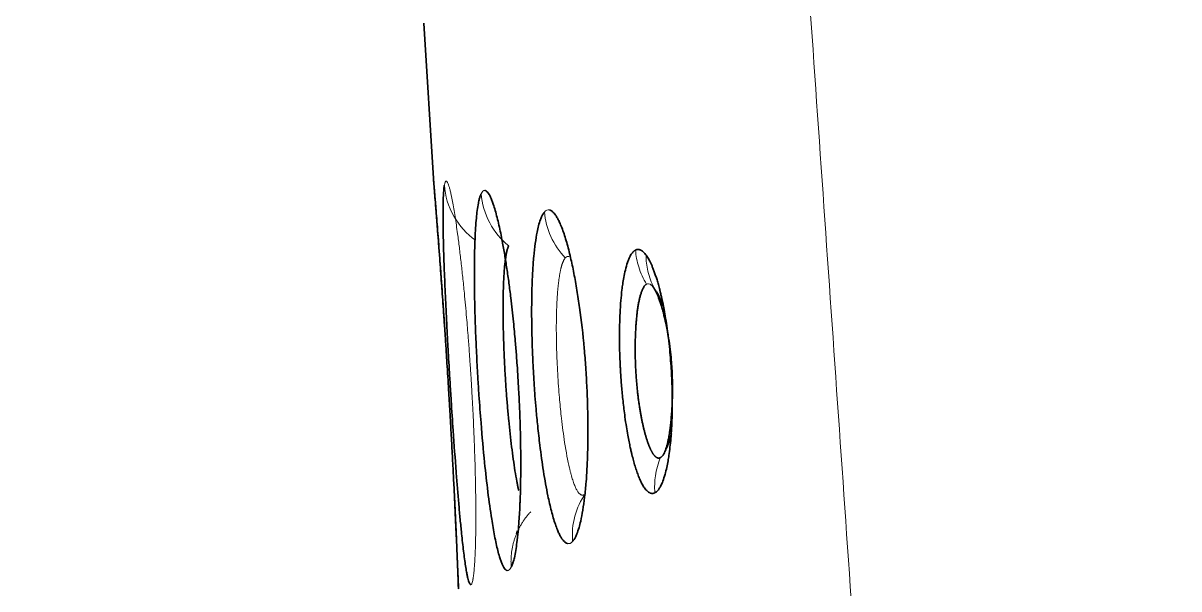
# Model space of a CAD drawing. Header units: inches. Extents: x -1096 to 3103, y -191 to 3207.
# Drawn here: x 3075.02 to 3082.67, y 1524.99 to 1528.74 of the extents above; entities that cross this region are included whole.
import ezdxf

# ---------------------------------------------------------------- set-up
doc = ezdxf.new("R2010")
doc.units = ezdxf.units.IN

msp = doc.modelspace()

# ---------------------------------------------------------------- linework, layer by layer
at = {"lineweight": 35}
for p, q in [((3077.6702, 1528.736), (3077.733, 1527.709)), ((3078.283, 1525.3574), (3078.2896, 1525.3773)), ((3077.8994, 1524.9931), (3077.8981, 1525.0225))]:
    msp.add_line(p, q, dxfattribs=at)
for start, end in [(23.29483, 28.17426), (338.99795, 343.83203)]:
    msp.add_arc((3078.1071, 1526.3688), 1.25, start, end, dxfattribs=at)
at = {"lineweight": 13}
for points, knots in [([(3082.665, 1493.7042), (3082.6004, 1494.6346), (3082.4711, 1496.4949), (3082.2773, 1499.2845), (3082.0837, 1502.0724), (3081.8901, 1504.8587), (3081.6967, 1507.6432), (3081.5035, 1510.4261), (3081.3103, 1513.2073), (3081.1174, 1515.9868), (3080.9245, 1518.7646), (3080.7318, 1521.5408), (3080.5392, 1524.3152), (3080.3468, 1527.088), (3080.1545, 1529.8591), (3079.9623, 1532.6286), (3079.7703, 1535.3963), (3079.5785, 1538.1624), (3079.3867, 1540.9268), (3079.1952, 1543.6895), (3079.0037, 1546.4505), (3078.8124, 1549.2098), (3078.6213, 1551.9675), (3078.4303, 1554.7235), (3078.2395, 1557.4778), (3078.0488, 1560.2304), (3077.8583, 1562.9813), (3077.6679, 1565.7306), (3077.4776, 1568.4781), (3077.2876, 1571.224), (3077.0976, 1573.9683), (3076.9079, 1576.7108), (3076.7183, 1579.4516), (3076.5288, 1582.1908), (3076.3395, 1584.9283), (3076.1504, 1587.6641), (3075.9614, 1590.3983), (3075.7726, 1593.1307), (3075.5839, 1595.8615), (3075.3954, 1598.5906), (3075.2071, 1601.318), (3075.0816, 1603.1357), (3075.0189, 1604.0443)], [0, 0, 0, 0, 0.025296, 0.050577, 0.075843, 0.101093, 0.126328, 0.151549, 0.176754, 0.201943, 0.227118, 0.252277, 0.277422, 0.302551, 0.327664, 0.352763, 0.377847, 0.402915, 0.427968, 0.453006, 0.478029, 0.503036, 0.528029, 0.553006, 0.577968, 0.602915, 0.627846, 0.652763, 0.677664, 0.70255, 0.727421, 0.752277, 0.777118, 0.801943, 0.826753, 0.851548, 0.876328, 0.901093, 0.925842, 0.950577, 0.975296, 1, 1, 1, 1]), ([(3077.8056, 1527.6642), (3077.8107, 1527.5943), (3077.853, 1527.4512), (3077.9549, 1527.3409), (3078.0112, 1527.3004)], [0, 0, 0, 0, 0.506112, 1, 1, 1, 1]), ([(3077.9933, 1525.0481), (3077.9936, 1525.0494), (3077.9942, 1525.0524), (3077.9951, 1525.0574), (3077.9962, 1525.0636), (3077.9974, 1525.0711), (3077.9987, 1525.0801), (3078, 1525.0909), (3078.0014, 1525.1037), (3078.0039, 1525.1284), (3078.0068, 1525.1673), (3078.0098, 1525.2278), (3078.012, 1525.2937), (3078.0133, 1525.3621), (3078.0139, 1525.4234), (3078.014, 1525.4747), (3078.0139, 1525.5139), (3078.0138, 1525.5394), (3078.0135, 1525.5768), (3078.0129, 1525.6311), (3078.0115, 1525.7086), (3078.0096, 1525.7849), (3078.0075, 1525.859), (3078.005, 1525.9305), (3078.0024, 1525.9988), (3077.9996, 1526.0635), (3077.9968, 1526.1245), (3077.994, 1526.1814), (3077.9913, 1526.2341), (3077.9886, 1526.2824), (3077.9861, 1526.3263), (3077.9837, 1526.3656), (3077.9815, 1526.4004), (3077.9796, 1526.4307), (3077.9779, 1526.4564), (3077.9753, 1526.4954), (3077.9708, 1526.5606), (3077.9631, 1526.6643), (3077.9519, 1526.7999), (3077.9396, 1526.9344), (3077.9273, 1527.0561), (3077.9162, 1527.157), (3077.9048, 1527.2532), (3077.8943, 1527.334), (3077.8849, 1527.4013), (3077.8765, 1527.4574), (3077.868, 1527.5101), (3077.8593, 1527.5583), (3077.8515, 1527.597), (3077.8447, 1527.6269), (3077.8387, 1527.6493), (3077.8333, 1527.6662), (3077.8287, 1527.6777), (3077.8249, 1527.6847), (3077.822, 1527.6885), (3077.8198, 1527.6903), (3077.8186, 1527.6907), (3077.818, 1527.6909)], [0, 0, 0, 0, 0.004871, 0.010578, 0.01712, 0.024496, 0.032707, 0.04175, 0.051625, 0.062329, 0.094589, 0.123218, 0.15516, 0.18238, 0.204891, 0.222679, 0.235716, 0.243991, 0.247499, 0.271695, 0.294713, 0.316538, 0.337157, 0.356565, 0.37478, 0.391814, 0.407679, 0.422379, 0.435915, 0.448289, 0.459502, 0.469554, 0.478448, 0.486184, 0.492762, 0.498184, 0.516133, 0.543052, 0.578986, 0.624001, 0.654391, 0.6855, 0.717302, 0.749771, 0.772746, 0.796758, 0.821822, 0.847959, 0.875186, 0.895512, 0.916051, 0.936799, 0.954889, 0.970256, 0.9829, 0.992817, 1, 1, 1, 1]), ([(3078.0489, 1527.607), (3078.0542, 1527.5421), (3078.0922, 1527.4097), (3078.1812, 1527.3034), (3078.2314, 1527.2623)], [0, 0, 0, 0, 0.504387, 1, 1, 1, 1]), ([(3078.6057, 1527.1827), (3078.5668, 1527.2235), (3078.5013, 1527.3199), (3078.4725, 1527.4319), (3078.4677, 1527.4863)], [0, 0, 0, 0, 0.50542, 1, 1, 1, 1]), ([(3078.6057, 1527.1827), (3078.605, 1527.1819), (3078.6036, 1527.1803), (3078.6016, 1527.1775), (3078.5997, 1527.1745), (3078.5977, 1527.1712), (3078.5958, 1527.1677), (3078.5939, 1527.1638), (3078.592, 1527.1597), (3078.5902, 1527.1554), (3078.5883, 1527.1508), (3078.5866, 1527.1459), (3078.5848, 1527.1407), (3078.5831, 1527.1353), (3078.5814, 1527.1296), (3078.5797, 1527.1236), (3078.5781, 1527.1174), (3078.5765, 1527.111), (3078.575, 1527.1042), (3078.5734, 1527.0972), (3078.572, 1527.09), (3078.5705, 1527.0825), (3078.5691, 1527.0747), (3078.5677, 1527.0667), (3078.5664, 1527.0584), (3078.5651, 1527.0499), (3078.5638, 1527.0412), (3078.5626, 1527.0322), (3078.5614, 1527.023), (3078.5603, 1527.0135), (3078.5592, 1527.0038), (3078.5581, 1526.9939), (3078.5571, 1526.9837), (3078.5562, 1526.9733), (3078.5552, 1526.9627), (3078.5543, 1526.9519), (3078.5535, 1526.9409), (3078.5527, 1526.9296), (3078.552, 1526.9181), (3078.5513, 1526.9065), (3078.5506, 1526.8946), (3078.5484, 1526.8511), (3078.546, 1526.7672), (3078.5465, 1526.6313), (3078.5515, 1526.4767), (3078.5594, 1526.344), (3078.5695, 1526.2243), (3078.5819, 1526.1035), (3078.6028, 1525.9437), (3078.6237, 1525.8317), (3078.6389, 1525.7699), (3078.6443, 1525.7496), (3078.6496, 1525.7307), (3078.6549, 1525.7134), (3078.6602, 1525.6976), (3078.6655, 1525.6832), (3078.6707, 1525.6702), (3078.6759, 1525.6587), (3078.6811, 1525.6486), (3078.6861, 1525.6398), (3078.6911, 1525.6323), (3078.6961, 1525.6262), (3078.7009, 1525.6212), (3078.7057, 1525.6175), (3078.7104, 1525.6149), (3078.715, 1525.6135), (3078.7196, 1525.6132), (3078.724, 1525.6138), (3078.7269, 1525.6151), (3078.7283, 1525.6157)], [0, 0, 0, 0, 0.005972, 0.011955, 0.017951, 0.02396, 0.02998, 0.036012, 0.042055, 0.048111, 0.054177, 0.060255, 0.066344, 0.072444, 0.078555, 0.084677, 0.09081, 0.096952, 0.103106, 0.109269, 0.115443, 0.121626, 0.127819, 0.134022, 0.140234, 0.146455, 0.152686, 0.158926, 0.165175, 0.171432, 0.177698, 0.183972, 0.190255, 0.196546, 0.202844, 0.209151, 0.215465, 0.221787, 0.228116, 0.234452, 0.240795, 0.247145, 0.303261, 0.364171, 0.429645, 0.499403, 0.528824, 0.581401, 0.656184, 0.751772, 0.766496, 0.781024, 0.795358, 0.809499, 0.823451, 0.837216, 0.850794, 0.86419, 0.877403, 0.890438, 0.903295, 0.915977, 0.928485, 0.940822, 0.952989, 0.964989, 0.976822, 0.988492, 1, 1, 1, 1]), ([(3079.07, 1527.2344), (3079.073, 1527.197), (3079.0882, 1527.1177), (3079.1219, 1527.0439), (3079.1436, 1527.0084)], [0, 0, 0, 0, 0.474729, 1, 1, 1, 1]), ([(3079.1404, 1527.201), (3079.1401, 1527.1651), (3079.1482, 1527.0891), (3079.1751, 1527.0185), (3079.1935, 1526.9845)], [0, 0, 0, 0, 0.475307, 1, 1, 1, 1]), ([(3079.1984, 1525.6289), (3079.1954, 1525.6661), (3079.1978, 1525.7465), (3079.2193, 1525.8237), (3079.2352, 1525.8616)], [0, 0, 0, 0, 0.47368, 1, 1, 1, 1]), ([(3078.7388, 1525.624), (3078.7076, 1525.5794), (3078.6834, 1525.5278), (3078.6544, 1525.4191), (3078.6496, 1525.3619), (3078.6542, 1525.307)], [0, 0, 0, 0, 0.5, 0.5, 1, 1, 1, 1]), ([(3078.248, 1525.1358), (3078.2478, 1525.1396), (3078.2472, 1525.1471), (3078.2468, 1525.1583), (3078.2465, 1525.1697), (3078.2466, 1525.1811), (3078.2469, 1525.1925), (3078.2475, 1525.2039), (3078.2483, 1525.2154), (3078.2495, 1525.2268), (3078.2508, 1525.2383), (3078.2525, 1525.2497), (3078.2544, 1525.2611), (3078.2566, 1525.2724), (3078.2591, 1525.2838), (3078.2619, 1525.295), (3078.2649, 1525.3062), (3078.2682, 1525.3173), (3078.2718, 1525.3284), (3078.2756, 1525.3393), (3078.2798, 1525.3501), (3078.2841, 1525.3608), (3078.2888, 1525.3715), (3078.2937, 1525.3819), (3078.2988, 1525.3923), (3078.3042, 1525.4025), (3078.3098, 1525.4125), (3078.3157, 1525.4224), (3078.3217, 1525.4322), (3078.328, 1525.4417), (3078.3345, 1525.4511), (3078.3411, 1525.4604), (3078.348, 1525.4694), (3078.355, 1525.4782), (3078.3623, 1525.4868), (3078.3697, 1525.4953), (3078.3747, 1525.5007), (3078.3773, 1525.5034)], [0, 0, 0, 0, 0.027908, 0.055946, 0.084105, 0.112377, 0.140752, 0.16922, 0.197774, 0.226402, 0.255097, 0.283849, 0.31265, 0.341491, 0.370364, 0.399263, 0.428179, 0.457105, 0.486037, 0.514968, 0.543893, 0.572806, 0.601702, 0.630574, 0.659415, 0.688216, 0.716971, 0.745671, 0.774306, 0.802869, 0.83135, 0.85974, 0.888029, 0.916209, 0.94427, 0.972204, 1, 1, 1, 1])]:
    msp.add_open_spline(points, degree=3, knots=knots, dxfattribs=at)
at = {"lineweight": 35}
for points, knots in [([(3077.8981, 1525.0225), (3077.8981, 1525.0239), (3077.898, 1525.0269), (3077.8977, 1525.0322), (3077.8975, 1525.0387), (3077.8972, 1525.0466), (3077.8968, 1525.056), (3077.8964, 1525.0672), (3077.8958, 1525.0805), (3077.8948, 1525.1061), (3077.8932, 1525.1464), (3077.8906, 1525.2092), (3077.8876, 1525.2778), (3077.8845, 1525.3494), (3077.8816, 1525.4132), (3077.8791, 1525.4659), (3077.8773, 1525.5054), (3077.8761, 1525.5301), (3077.8746, 1525.5606), (3077.8726, 1525.6027), (3077.8696, 1525.6633), (3077.8664, 1525.7258), (3077.8631, 1525.79), (3077.8597, 1525.8555), (3077.8561, 1525.9223), (3077.8524, 1525.9903), (3077.8479, 1526.0711), (3077.8418, 1526.1767), (3077.8334, 1526.3194), (3077.8253, 1526.4513), (3077.8177, 1526.5702), (3077.8108, 1526.6762), (3077.8015, 1526.8132), (3077.792, 1526.9488), (3077.7831, 1527.0718), (3077.7755, 1527.1739), (3077.7682, 1527.2711), (3077.7619, 1527.3526), (3077.7566, 1527.4204), (3077.7521, 1527.4769), (3077.7479, 1527.5299), (3077.744, 1527.5782), (3077.7409, 1527.617), (3077.7384, 1527.6468), (3077.7366, 1527.669), (3077.7352, 1527.6857), (3077.7343, 1527.6969), (3077.7337, 1527.7036), (3077.7334, 1527.707), (3077.7333, 1527.7086), (3077.7332, 1527.7089), (3077.7332, 1527.709)], [0, 0, 0, 0, 0.004851, 0.010544, 0.017077, 0.024451, 0.032664, 0.041716, 0.051605, 0.062329, 0.094554, 0.123216, 0.155817, 0.183478, 0.20621, 0.223998, 0.236815, 0.244647, 0.247492, 0.265422, 0.283346, 0.301256, 0.319144, 0.336999, 0.354814, 0.372597, 0.390528, 0.417453, 0.453346, 0.498174, 0.516577, 0.543646, 0.579428, 0.623988, 0.65447, 0.68561, 0.717381, 0.749756, 0.77274, 0.796758, 0.821822, 0.847956, 0.875175, 0.895509, 0.91605, 0.936793, 0.954918, 0.970304, 0.982949, 0.99285, 1, 1, 1, 1]), ([(3077.7356, 1527.6797), (3077.7357, 1527.6781), (3077.736, 1527.6746), (3077.7365, 1527.6684), (3077.7372, 1527.6606), (3077.738, 1527.6508), (3077.739, 1527.6388), (3077.7402, 1527.6242), (3077.7424, 1527.5976), (3077.7458, 1527.5567), (3077.7507, 1527.4954), (3077.7562, 1527.4259), (3077.7625, 1527.3459), (3077.7693, 1527.2578), (3077.776, 1527.1684), (3077.7825, 1527.0796), (3077.7887, 1526.9935), (3077.7951, 1526.904), (3077.8015, 1526.8118), (3077.8058, 1526.7488), (3077.8079, 1526.717), (3077.8079, 1526.717)], [0, 0, 0, 0, 0.01474, 0.032524, 0.05335, 0.077215, 0.104113, 0.134035, 0.166969, 0.253286, 0.330229, 0.413836, 0.497304, 0.580625, 0.663808, 0.731272, 0.798592, 0.865811, 0.932943, 0.999989, 1, 1, 1, 1]), ([(3077.8056, 1527.6642), (3077.8054, 1527.6627), (3077.8049, 1527.6593), (3077.804, 1527.6534), (3077.8031, 1527.646), (3077.8021, 1527.6366), (3077.8011, 1527.6251), (3077.8001, 1527.6111), (3077.7986, 1527.5855), (3077.7973, 1527.5459), (3077.7966, 1527.4864), (3077.7968, 1527.4188), (3077.798, 1527.3409), (3077.8001, 1527.255), (3077.8028, 1527.1675), (3077.806, 1527.0807), (3077.8095, 1526.9964), (3077.8134, 1526.9087), (3077.8177, 1526.8184), (3077.8215, 1526.744), (3077.8247, 1526.6816), (3077.8277, 1526.6264), (3077.8317, 1526.5539), (3077.8369, 1526.4641), (3077.8433, 1526.3569), (3077.8523, 1526.2127), (3077.8658, 1526.0091), (3077.8798, 1525.8164), (3077.892, 1525.6613), (3077.9005, 1525.5604), (3077.9092, 1525.463), (3077.9172, 1525.3809), (3077.9244, 1525.3125), (3077.9309, 1525.2557), (3077.9375, 1525.2028), (3077.9443, 1525.1546), (3077.9505, 1525.1159), (3077.9561, 1525.0858), (3077.9611, 1525.0633), (3077.9658, 1525.0463), (3077.9699, 1525.0348), (3077.9733, 1525.0277), (3077.976, 1525.0239), (3077.9781, 1525.022), (3077.9794, 1525.0215), (3077.9799, 1525.0213)], [0, 0, 0, 0, 0.005494, 0.012115, 0.01986, 0.028729, 0.03872, 0.049829, 0.062052, 0.094151, 0.122729, 0.153801, 0.184823, 0.215792, 0.246711, 0.271794, 0.29682, 0.321805, 0.346754, 0.371667, 0.381839, 0.396331, 0.415138, 0.438248, 0.465644, 0.497302, 0.548712, 0.623102, 0.653082, 0.684066, 0.71606, 0.749093, 0.772387, 0.796618, 0.821777, 0.847855, 0.874829, 0.895219, 0.915809, 0.936603, 0.954502, 0.96979, 0.982469, 0.99254, 1, 1, 1, 1]), ([(3078.248, 1525.1358), (3078.2487, 1525.1372), (3078.2502, 1525.1402), (3078.2525, 1525.1457), (3078.2552, 1525.1525), (3078.2582, 1525.161), (3078.2615, 1525.1714), (3078.2651, 1525.1842), (3078.2709, 1525.2077), (3078.2781, 1525.2442), (3078.2865, 1525.3016), (3078.2936, 1525.3663), (3078.2993, 1525.4354), (3078.3031, 1525.4961), (3078.3055, 1525.545), (3078.3069, 1525.5798), (3078.3084, 1525.6223), (3078.3099, 1525.6793), (3078.3111, 1525.7585), (3078.3113, 1525.841), (3078.3106, 1525.9261), (3078.3091, 1526.0067), (3078.3068, 1526.0918), (3078.3033, 1526.191), (3078.2971, 1526.3215), (3078.2897, 1526.4395), (3078.282, 1526.5457), (3078.2741, 1526.6423), (3078.2619, 1526.7721), (3078.2476, 1526.9013), (3078.2328, 1527.018), (3078.2192, 1527.1137), (3078.2047, 1527.2055), (3078.1909, 1527.2828), (3078.1782, 1527.3473), (3078.1666, 1527.401), (3078.1545, 1527.4515), (3078.142, 1527.4979), (3078.1303, 1527.5352), (3078.1197, 1527.5643), (3078.1103, 1527.5863), (3078.1014, 1527.603), (3078.0935, 1527.6145), (3078.087, 1527.6217), (3078.0818, 1527.6259), (3078.0777, 1527.628), (3078.0754, 1527.6287), (3078.0744, 1527.629)], [0, 0, 0, 0, 0.005679, 0.012434, 0.020265, 0.029172, 0.039152, 0.050205, 0.062327, 0.094652, 0.123214, 0.158, 0.187168, 0.210728, 0.228653, 0.240913, 0.247497, 0.272601, 0.297685, 0.322728, 0.347701, 0.372604, 0.391847, 0.41921, 0.454671, 0.498201, 0.514895, 0.541397, 0.577751, 0.624024, 0.654257, 0.685314, 0.71717, 0.749799, 0.77284, 0.796886, 0.821949, 0.848052, 0.87521, 0.895528, 0.916063, 0.936811, 0.954812, 0.970135, 0.982776, 0.992733, 1, 1, 1, 1]), ([(3078.0489, 1527.607), (3078.0483, 1527.6056), (3078.047, 1527.6026), (3078.0449, 1527.5973), (3078.0425, 1527.5906), (3078.0398, 1527.5822), (3078.0369, 1527.5718), (3078.0338, 1527.5591), (3078.029, 1527.5357), (3078.0232, 1527.4995), (3078.0171, 1527.4446), (3078.0122, 1527.3821), (3078.0084, 1527.3097), (3078.0058, 1527.2297), (3078.0044, 1527.1422), (3078.0042, 1527.0479), (3078.0053, 1526.9476), (3078.0075, 1526.8428), (3078.01, 1526.7582), (3078.0124, 1526.6916), (3078.0145, 1526.6388), (3078.0176, 1526.5703), (3078.0218, 1526.486), (3078.0274, 1526.3858), (3078.0359, 1526.2515), (3078.05, 1526.0598), (3078.0697, 1525.8412), (3078.0937, 1525.6274), (3078.1131, 1525.4884), (3078.1282, 1525.3968), (3078.1382, 1525.3424), (3078.1486, 1525.2917), (3078.1594, 1525.2454), (3078.1696, 1525.2081), (3078.1791, 1525.1789), (3078.1877, 1525.1568), (3078.1958, 1525.1401), (3078.2032, 1525.1285), (3078.2093, 1525.1212), (3078.2144, 1525.117), (3078.2184, 1525.1148), (3078.2207, 1525.1141), (3078.2217, 1525.1138)], [0, 0, 0, 0, 0.005535, 0.012183, 0.019942, 0.028811, 0.038788, 0.049871, 0.062054, 0.094209, 0.122734, 0.153803, 0.184827, 0.215802, 0.246733, 0.278099, 0.30937, 0.340568, 0.371697, 0.382255, 0.396981, 0.415868, 0.438907, 0.466079, 0.497361, 0.548022, 0.623188, 0.68393, 0.749069, 0.772479, 0.79677, 0.821932, 0.847957, 0.874823, 0.895203, 0.915794, 0.936601, 0.954404, 0.969644, 0.982324, 0.992443, 1, 1, 1, 1]), ([(3078.4677, 1527.4863), (3078.4668, 1527.4852), (3078.4649, 1527.4829), (3078.4619, 1527.4788), (3078.4584, 1527.4735), (3078.4545, 1527.4668), (3078.4503, 1527.4584), (3078.4457, 1527.4481), (3078.4382, 1527.429), (3078.429, 1527.399), (3078.4175, 1527.3477), (3078.4066, 1527.2812), (3078.3969, 1527.1943), (3078.3912, 1527.1166), (3078.3878, 1527.0511), (3078.3856, 1526.9957), (3078.3836, 1526.9164), (3078.3829, 1526.829), (3078.3837, 1526.7284), (3078.3862, 1526.6204), (3078.3914, 1526.4858), (3078.3983, 1526.3666), (3078.4057, 1526.2632), (3078.413, 1526.1736), (3078.4235, 1526.0632), (3078.4393, 1525.9237), (3078.4615, 1525.7643), (3078.4839, 1525.6396), (3078.502, 1525.5568), (3078.514, 1525.5075), (3078.5266, 1525.4614), (3078.54, 1525.4192), (3078.5527, 1525.3849), (3078.5646, 1525.3578), (3078.5755, 1525.337), (3078.5859, 1525.3209), (3078.5953, 1525.3095), (3078.6033, 1525.3021), (3078.6099, 1525.2974), (3078.6152, 1525.2947), (3078.6183, 1525.2937), (3078.6196, 1525.2932)], [0, 0, 0, 0, 0.005607, 0.012302, 0.020083, 0.028949, 0.0389, 0.049931, 0.062039, 0.09429, 0.122704, 0.164093, 0.205413, 0.246661, 0.2615, 0.282312, 0.30911, 0.346899, 0.371661, 0.408236, 0.450128, 0.497272, 0.518111, 0.546036, 0.581065, 0.623252, 0.683675, 0.749134, 0.772649, 0.796989, 0.822148, 0.848115, 0.87487, 0.895219, 0.915802, 0.936626, 0.954273, 0.969433, 0.982108, 0.992297, 1, 1, 1, 1]), ([(3078.6542, 1525.307), (3078.6551, 1525.3081), (3078.6571, 1525.3104), (3078.6604, 1525.3147), (3078.6641, 1525.3201), (3078.6682, 1525.3269), (3078.6728, 1525.3353), (3078.6777, 1525.3456), (3078.6859, 1525.3648), (3078.6961, 1525.395), (3078.7145, 1525.4669), (3078.7309, 1525.5674), (3078.7431, 1525.6915), (3078.7492, 1525.7832), (3078.7531, 1525.8705), (3078.7553, 1525.962), (3078.7558, 1526.0459), (3078.7551, 1526.1283), (3078.7532, 1526.2165), (3078.7489, 1526.3296), (3078.7415, 1526.4556), (3078.7273, 1526.6364), (3078.7075, 1526.8099), (3078.683, 1526.9717), (3078.6629, 1527.0837), (3078.6442, 1527.1713), (3078.628, 1527.2375), (3078.6147, 1527.2862), (3078.6007, 1527.3321), (3078.586, 1527.3744), (3078.5721, 1527.4089), (3078.5592, 1527.436), (3078.5476, 1527.4566), (3078.5366, 1527.4727), (3078.5267, 1527.4841), (3078.5184, 1527.4915), (3078.5116, 1527.496), (3078.5063, 1527.4986), (3078.5033, 1527.4996), (3078.502, 1527.5001)], [0, 0, 0, 0, 0.005759, 0.012569, 0.020429, 0.029339, 0.039298, 0.050303, 0.062353, 0.094825, 0.123265, 0.204929, 0.247428, 0.278823, 0.310177, 0.341444, 0.372596, 0.393012, 0.420777, 0.455872, 0.498271, 0.537025, 0.623967, 0.664109, 0.706062, 0.749764, 0.772822, 0.796879, 0.82195, 0.848056, 0.875213, 0.895506, 0.916041, 0.936812, 0.954675, 0.969928, 0.982569, 0.992595, 1, 1, 1, 1]), ([(3078.2973, 1525.6439), (3078.297, 1525.6457), (3078.2961, 1525.6496), (3078.2948, 1525.6558), (3078.2934, 1525.6625), (3078.292, 1525.6693), (3078.2906, 1525.6761), (3078.2893, 1525.6831), (3078.2879, 1525.6901), (3078.2866, 1525.6971), (3078.2815, 1525.7237), (3078.273, 1525.7729), (3078.2614, 1525.8499), (3078.2506, 1525.932), (3078.2406, 1526.0179), (3078.2315, 1526.1067), (3078.2232, 1526.1971), (3078.2155, 1526.2916), (3078.2085, 1526.3954), (3078.2021, 1526.5133), (3078.197, 1526.6452), (3078.1939, 1526.7865), (3078.1941, 1526.8858), (3078.1952, 1526.9447), (3078.1957, 1526.9667), (3078.1964, 1526.9881), (3078.1971, 1527.0088), (3078.198, 1527.029), (3078.1989, 1527.0484), (3078.2, 1527.0672), (3078.2012, 1527.0853), (3078.2024, 1527.1027), (3078.2038, 1527.1193), (3078.2053, 1527.1352), (3078.2069, 1527.1504), (3078.2086, 1527.1648), (3078.2104, 1527.1784), (3078.2123, 1527.1912), (3078.2144, 1527.2031), (3078.2165, 1527.2143), (3078.2187, 1527.2246), (3078.221, 1527.234), (3078.2235, 1527.2425), (3078.226, 1527.2501), (3078.2286, 1527.2568), (3078.2304, 1527.2605), (3078.2314, 1527.2623)], [0, 0, 0, 0, 0.004392, 0.009829, 0.015234, 0.020607, 0.025948, 0.031257, 0.036534, 0.041778, 0.046991, 0.095014, 0.142269, 0.188798, 0.234611, 0.279697, 0.324065, 0.367755, 0.415753, 0.471742, 0.535672, 0.607391, 0.68672, 0.700326, 0.71393, 0.727533, 0.741135, 0.754737, 0.768339, 0.781941, 0.795544, 0.809146, 0.822748, 0.83635, 0.849952, 0.863555, 0.877163, 0.890776, 0.904398, 0.918032, 0.931678, 0.945335, 0.958998, 0.972665, 0.986333, 1, 1, 1, 1]), ([(3079.1038, 1527.2347), (3079.1028, 1527.2352), (3079.1007, 1527.236), (3079.0977, 1527.237), (3079.0947, 1527.2378), (3079.0918, 1527.2383), (3079.0889, 1527.2386), (3079.0861, 1527.2386), (3079.0833, 1527.2385), (3079.0805, 1527.2381), (3079.0778, 1527.2374), (3079.0752, 1527.2366), (3079.0725, 1527.2356), (3079.0708, 1527.2348), (3079.07, 1527.2344)], [0, 0, 0, 0, 0.087917, 0.174953, 0.261133, 0.346481, 0.43102, 0.514775, 0.597754, 0.67993, 0.761271, 0.841747, 0.921332, 1, 1, 1, 1]), ([(3079.1984, 1525.6289), (3079.1998, 1525.6296), (3079.2033, 1525.6315), (3079.2096, 1525.6359), (3079.2178, 1525.6436), (3079.2278, 1525.6566), (3079.2393, 1525.6766), (3079.2524, 1525.7071), (3079.2653, 1525.7473), (3079.2765, 1525.7933), (3079.2849, 1525.8361), (3079.2949, 1525.897), (3079.3055, 1525.9889), (3079.3116, 1526.0937), (3079.3137, 1526.1892), (3079.3138, 1526.2647), (3079.3118, 1526.3457), (3079.3085, 1526.4181), (3079.3042, 1526.4869), (3079.2982, 1526.5592), (3079.2901, 1526.6366), (3079.2804, 1526.7124), (3079.27, 1526.781), (3079.2599, 1526.838), (3079.2507, 1526.8848), (3079.2426, 1526.922), (3079.236, 1526.9504), (3079.2292, 1526.9778), (3079.2216, 1527.0061), (3079.2126, 1527.0368), (3079.2037, 1527.065), (3079.1948, 1527.0907), (3079.186, 1527.1139), (3079.1773, 1527.1348), (3079.1668, 1527.1577), (3079.1532, 1527.183), (3079.1389, 1527.2041), (3079.1264, 1527.2182), (3079.1173, 1527.2263), (3079.11, 1527.2314), (3079.1057, 1527.2337), (3079.1038, 1527.2347)], [0, 0, 0, 0, 0.008784, 0.022012, 0.039639, 0.061609, 0.087958, 0.118751, 0.157481, 0.190776, 0.218565, 0.240781, 0.300853, 0.366289, 0.389903, 0.429716, 0.465034, 0.493523, 0.521548, 0.55222, 0.585556, 0.621544, 0.652763, 0.680085, 0.70348, 0.722896, 0.738289, 0.749628, 0.76907, 0.788051, 0.806559, 0.824584, 0.842116, 0.859149, 0.875676, 0.903109, 0.936897, 0.957449, 0.974805, 0.988984, 1, 1, 1, 1]), ([(3079.07, 1527.2344), (3079.0687, 1527.2337), (3079.0659, 1527.232), (3079.0611, 1527.2287), (3079.0555, 1527.2238), (3079.049, 1527.2166), (3079.0418, 1527.2066), (3079.0339, 1527.193), (3079.0256, 1527.175), (3079.0148, 1527.1464), (3079.0034, 1527.1064), (3078.9931, 1527.0569), (3078.9858, 1527.0124), (3078.9791, 1526.9624), (3078.9728, 1526.8993), (3078.9672, 1526.8143), (3078.9646, 1526.7298), (3078.9641, 1526.6546), (3078.9647, 1526.5961), (3078.966, 1526.5454), (3078.9675, 1526.5028), (3078.9692, 1526.4686), (3078.9706, 1526.4428), (3078.9723, 1526.4139), (3078.9746, 1526.3782), (3078.9782, 1526.3322), (3078.9825, 1526.284), (3078.9875, 1526.234), (3078.9935, 1526.1824), (3079.0009, 1526.1255), (3079.0095, 1526.0676), (3079.0189, 1526.0128), (3079.0274, 1525.9676), (3079.035, 1525.9313), (3079.0412, 1525.9034), (3079.0482, 1525.8742), (3079.0566, 1525.8417), (3079.0673, 1525.8045), (3079.0788, 1525.7692), (3079.091, 1525.7361), (3079.1041, 1525.7057), (3079.1184, 1525.6779), (3079.132, 1525.6573), (3079.1439, 1525.6437), (3079.1526, 1525.636), (3079.1593, 1525.6314), (3079.1631, 1525.6294), (3079.1646, 1525.6286)], [0, 0, 0, 0, 0.007927, 0.018047, 0.030341, 0.044774, 0.061331, 0.080032, 0.100901, 0.123961, 0.165411, 0.200215, 0.228296, 0.249582, 0.288168, 0.330442, 0.376231, 0.405367, 0.430757, 0.452472, 0.470562, 0.485045, 0.495918, 0.503183, 0.521674, 0.541199, 0.561766, 0.583382, 0.606044, 0.629763, 0.659938, 0.686474, 0.70932, 0.72842, 0.743728, 0.755212, 0.778105, 0.801942, 0.826697, 0.85234, 0.878837, 0.907003, 0.938891, 0.960077, 0.977306, 0.990609, 1, 1, 1, 1]), ([(3079.2352, 1525.8616), (3079.2346, 1525.8613), (3079.2335, 1525.8607), (3079.2318, 1525.86), (3079.23, 1525.8594), (3079.2283, 1525.8589), (3079.2265, 1525.8586), (3079.2246, 1525.8584), (3079.2228, 1525.8584), (3079.2209, 1525.8585), (3079.219, 1525.8588), (3079.217, 1525.8592), (3079.2151, 1525.8599), (3079.2131, 1525.8607), (3079.211, 1525.8617), (3079.209, 1525.8628), (3079.2069, 1525.8642), (3079.2048, 1525.8657), (3079.2027, 1525.8675), (3079.2005, 1525.8694), (3079.1983, 1525.8716), (3079.1961, 1525.874), (3079.1939, 1525.8766), (3079.1916, 1525.8794), (3079.1893, 1525.8825), (3079.187, 1525.8857), (3079.1847, 1525.8892), (3079.1823, 1525.893), (3079.18, 1525.897), (3079.1776, 1525.9012), (3079.1752, 1525.9057), (3079.1727, 1525.9105), (3079.1703, 1525.9155), (3079.1678, 1525.9207), (3079.1654, 1525.9263), (3079.1629, 1525.932), (3079.1604, 1525.9381), (3079.1579, 1525.9444), (3079.1554, 1525.9511), (3079.1528, 1525.9579), (3079.1503, 1525.9651), (3079.1478, 1525.9726), (3079.1452, 1525.9803), (3079.1427, 1525.9883), (3079.1402, 1525.9966), (3079.1376, 1526.0052), (3079.1351, 1526.0141), (3079.1326, 1526.0233), (3079.13, 1526.0328), (3079.1275, 1526.0426), (3079.125, 1526.0526), (3079.1226, 1526.063), (3079.1201, 1526.0736), (3079.1177, 1526.0846), (3079.1152, 1526.0958), (3079.1128, 1526.1073), (3079.1105, 1526.1191), (3079.1081, 1526.1312), (3079.1058, 1526.1436), (3079.1035, 1526.1563), (3079.1013, 1526.1693), (3079.0991, 1526.1825), (3079.097, 1526.196), (3079.0949, 1526.2098), (3079.0928, 1526.2239), (3079.0908, 1526.2383), (3079.0889, 1526.2529), (3079.087, 1526.2678), (3079.0852, 1526.283), (3079.0835, 1526.2984), (3079.0818, 1526.314), (3079.0802, 1526.3299), (3079.0787, 1526.3461), (3079.0773, 1526.3624), (3079.076, 1526.3789), (3079.0747, 1526.3955), (3079.0736, 1526.4124), (3079.0726, 1526.4293), (3079.0717, 1526.4464), (3079.0709, 1526.4636), (3079.0701, 1526.4808), (3079.0695, 1526.4981), (3079.069, 1526.5154), (3079.0687, 1526.5328), (3079.0684, 1526.5501), (3079.0682, 1526.5674), (3079.0682, 1526.5848), (3079.0683, 1526.602), (3079.0685, 1526.6193), (3079.0688, 1526.6364), (3079.0692, 1526.6535), (3079.0698, 1526.6705), (3079.0705, 1526.6873), (3079.0713, 1526.704), (3079.0722, 1526.7206), (3079.0733, 1526.7369), (3079.0745, 1526.7531), (3079.0758, 1526.769), (3079.0772, 1526.7846), (3079.0788, 1526.8), (3079.0805, 1526.8151), (3079.0823, 1526.8298), (3079.0843, 1526.8442), (3079.0864, 1526.8582), (3079.0887, 1526.8718), (3079.091, 1526.8849), (3079.0936, 1526.8976), (3079.0962, 1526.9098), (3079.099, 1526.9215), (3079.1019, 1526.9326), (3079.105, 1526.9431), (3079.1082, 1526.953), (3079.1116, 1526.9623), (3079.1151, 1526.9709), (3079.1187, 1526.9787), (3079.1225, 1526.9858), (3079.1264, 1526.9921), (3079.1305, 1526.9976), (3079.1347, 1527.0021), (3079.1391, 1527.0059), (3079.1421, 1527.0076), (3079.1436, 1527.0084)], [0, 0, 0, 0, 0.004476, 0.009018, 0.013626, 0.018299, 0.023035, 0.027833, 0.032691, 0.037608, 0.042586, 0.047626, 0.052727, 0.057891, 0.06312, 0.068414, 0.073774, 0.0792, 0.084693, 0.090253, 0.09588, 0.101575, 0.107339, 0.113172, 0.119073, 0.125044, 0.131084, 0.137195, 0.143376, 0.149627, 0.155949, 0.162342, 0.168806, 0.175341, 0.181947, 0.188624, 0.195373, 0.202193, 0.209084, 0.216045, 0.223077, 0.230179, 0.237352, 0.244593, 0.251904, 0.259283, 0.266731, 0.274245, 0.281827, 0.289475, 0.297189, 0.304967, 0.31281, 0.320716, 0.328685, 0.336716, 0.344809, 0.352963, 0.361178, 0.369453, 0.377788, 0.386184, 0.394641, 0.40316, 0.411743, 0.420391, 0.429107, 0.437893, 0.446751, 0.45568, 0.464679, 0.473746, 0.482881, 0.492083, 0.501352, 0.510687, 0.520089, 0.529556, 0.539088, 0.548684, 0.558341, 0.568057, 0.577832, 0.58767, 0.597575, 0.607547, 0.617591, 0.627709, 0.637901, 0.648169, 0.658512, 0.66893, 0.679421, 0.689987, 0.700624, 0.711332, 0.722111, 0.732957, 0.74387, 0.754848, 0.76589, 0.776994, 0.788158, 0.799382, 0.810665, 0.822005, 0.833402, 0.844856, 0.856367, 0.867937, 0.879566, 0.891257, 0.903011, 0.914832, 0.926724, 0.93869, 0.95074, 0.962889, 0.975155, 0.987533, 1, 1, 1, 1]), ([(3079.1701, 1527.0066), (3079.1706, 1527.0062), (3079.1729, 1527.0047), (3079.1778, 1527.0007), (3079.1861, 1526.992), (3079.1977, 1526.9751), (3079.2091, 1526.953), (3079.2194, 1526.9288), (3079.2276, 1526.9072), (3079.2359, 1526.8828), (3079.2443, 1526.8556), (3079.2526, 1526.8262), (3079.2624, 1526.7877), (3079.2751, 1526.7315), (3079.2885, 1526.6588), (3079.2996, 1526.5811), (3079.3068, 1526.5124), (3079.311, 1526.4557), (3079.3137, 1526.3988), (3079.3153, 1526.329), (3079.3144, 1526.2553), (3079.3115, 1526.1901), (3079.3083, 1526.1424), (3079.3046, 1526.0999), (3079.3004, 1526.0622), (3079.2956, 1526.0274), (3079.2901, 1525.9937), (3079.2833, 1525.9606), (3079.2759, 1525.9321), (3079.2684, 1525.9097), (3079.2616, 1525.8937), (3079.2553, 1525.8822), (3079.2497, 1525.8742), (3079.2449, 1525.8688), (3079.2419, 1525.8662), (3079.2406, 1525.8651)], [0, 0, 0, 0, 0.00502, 0.019494, 0.043435, 0.076901, 0.120014, 0.143395, 0.16738, 0.191953, 0.21709, 0.242764, 0.267552, 0.309587, 0.368553, 0.416637, 0.459241, 0.496325, 0.520473, 0.563099, 0.624391, 0.659172, 0.692032, 0.722902, 0.751723, 0.779008, 0.809081, 0.841887, 0.877369, 0.906222, 0.931652, 0.953713, 0.972448, 0.987885, 1, 1, 1, 1]), ([(3077.8737, 1525.5795), (3077.8744, 1525.5648), (3077.8785, 1525.4801), (3077.8831, 1525.3798), (3077.8873, 1525.2836), (3077.8898, 1525.2266), (3077.892, 1525.1733), (3077.8941, 1525.1247), (3077.8957, 1525.0858), (3077.8969, 1525.0558), (3077.8978, 1525.0334), (3077.8985, 1525.0167), (3077.8989, 1525.0055), (3077.8991, 1524.9988), (3077.8993, 1524.9952), (3077.8993, 1524.9935), (3077.8993, 1524.9932), (3077.8994, 1524.993)], [0, 0, 0, 0, 0.040704, 0.238068, 0.30827, 0.38158, 0.45797, 0.537407, 0.619825, 0.681505, 0.744043, 0.807456, 0.861661, 0.908014, 0.946523, 0.977187, 1, 1, 1, 1]), ([(3079.1646, 1525.6286), (3079.1656, 1525.6282), (3079.1676, 1525.6273), (3079.1705, 1525.6263), (3079.1734, 1525.6255), (3079.1763, 1525.625), (3079.1791, 1525.6246), (3079.1819, 1525.6246), (3079.1847, 1525.6247), (3079.1875, 1525.6251), (3079.1903, 1525.6257), (3079.193, 1525.6265), (3079.1957, 1525.6276), (3079.1975, 1525.6284), (3079.1984, 1525.6289)], [0, 0, 0, 0, 0.085545, 0.170635, 0.255295, 0.339549, 0.423419, 0.50693, 0.590098, 0.672905, 0.755323, 0.837327, 0.918894, 1, 1, 1, 1])]:
    msp.add_open_spline(points, degree=3, knots=knots, dxfattribs=at)
at = {"lineweight": 13}
for points in [[(3077.818, 1527.6909), (3077.8131, 1527.6917), (3077.8089, 1527.6828), (3077.8056, 1527.6642)], [(3078.0744, 1527.629), (3078.0652, 1527.6306), (3078.0565, 1527.6234), (3078.0489, 1527.607)], [(3078.502, 1527.5001), (3078.4899, 1527.5031), (3078.4784, 1527.4987), (3078.4677, 1527.4863)], [(3078.6057, 1527.1827), (3078.6138, 1527.1922), (3078.6225, 1527.1951), (3078.6317, 1527.1918)], [(3079.1707, 1527.007), (3079.1618, 1527.0117), (3079.1527, 1527.0123), (3079.1436, 1527.0084)], [(3079.2406, 1525.8651), (3079.2388, 1525.8637), (3079.237, 1525.8625), (3079.2352, 1525.8616)], [(3078.6196, 1525.2932), (3078.6315, 1525.2901), (3078.6431, 1525.2946), (3078.6542, 1525.307)], [(3078.2217, 1525.1138), (3078.2309, 1525.1121), (3078.2397, 1525.1194), (3078.248, 1525.1358)], [(3077.9799, 1525.0213), (3077.9848, 1525.0206), (3077.9893, 1525.0294), (3077.9933, 1525.0481)]]:
    msp.add_open_spline(points, degree=3, dxfattribs=at)

doc.saveas('drawing.dxf')
